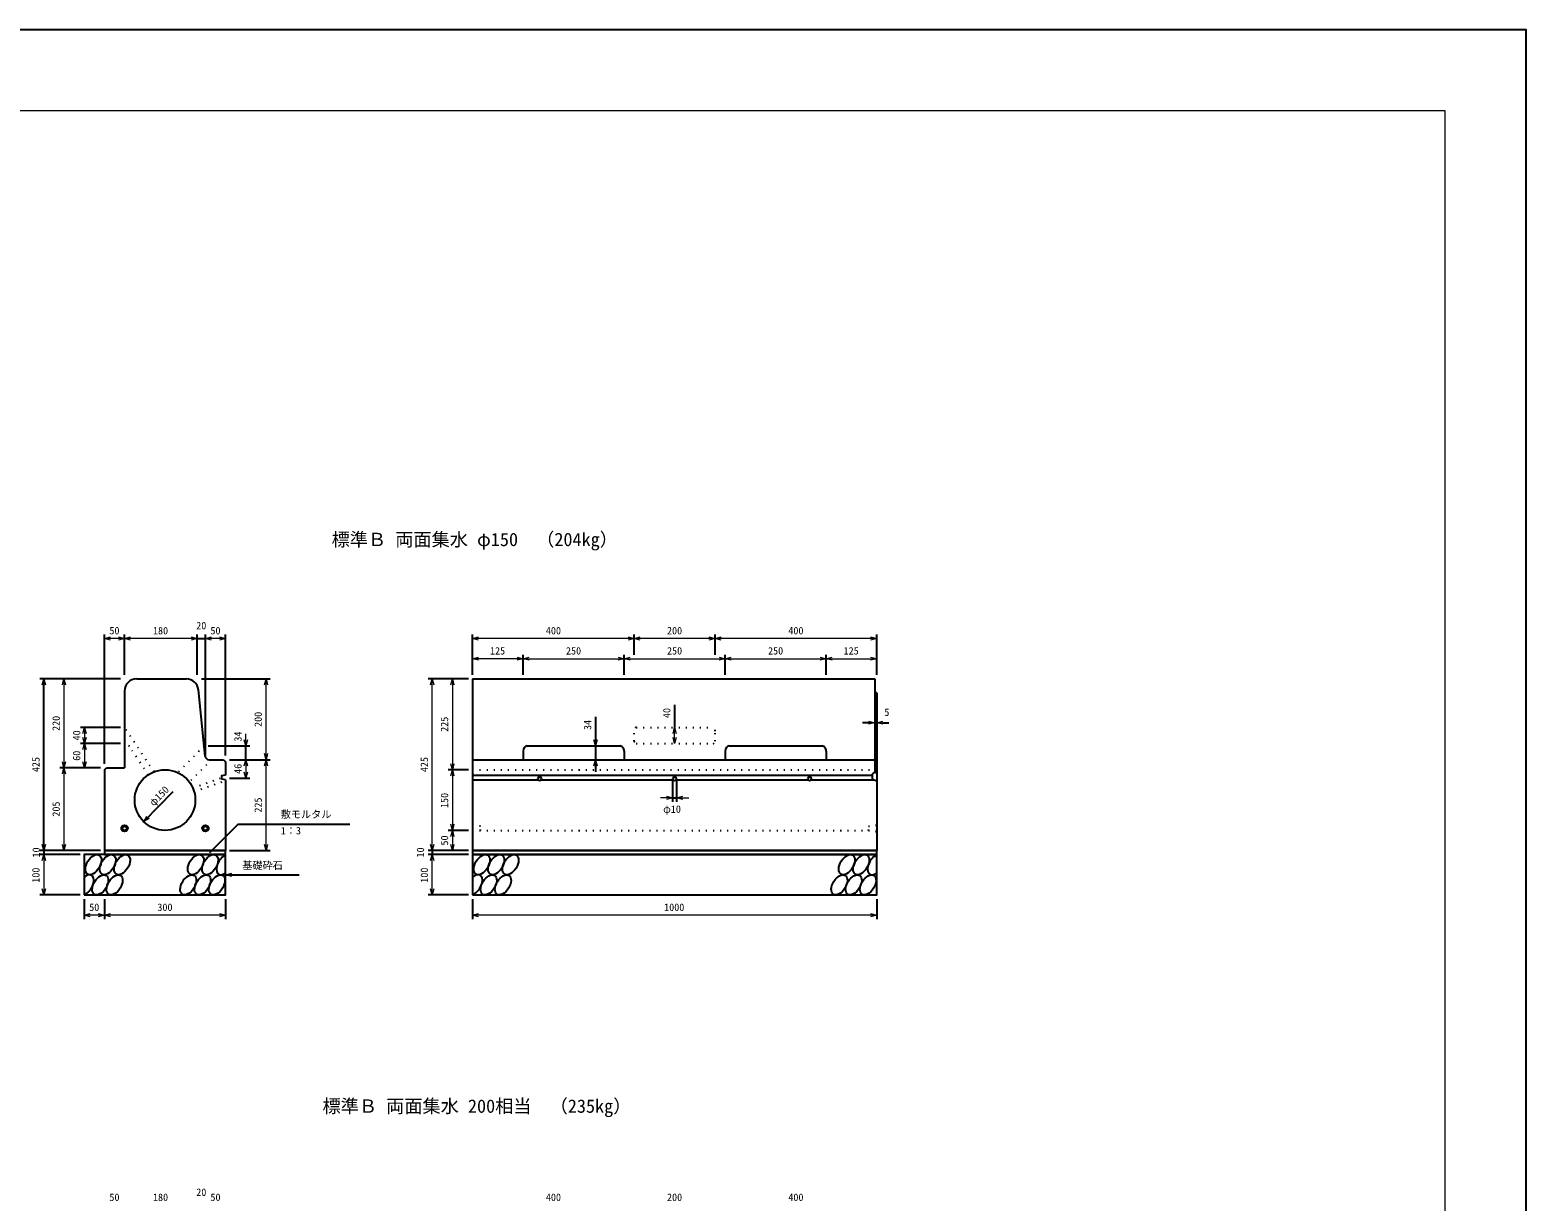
# Model space of a CAD drawing. Units: millimetres, scale not verified. Extents: x -4200 to 4200, y -2970 to 2970.
# Drawn here: x 498 to 4200, y 70 to 2970 of the extents above; entities that cross this region are included whole.
import ezdxf
from ezdxf.enums import TextEntityAlignment as Align

# ---------------------------------------------------------------- set-up
doc = ezdxf.new("R2010")
doc.units = ezdxf.units.MM
doc.header["$LTSCALE"] = 10
doc.linetypes.add('DOTTED', pattern=[1.75, 0.25, -1.5])
for name, color, linetype, lineweight in [('0-0_DIM', 7, 'Continuous', 13), ('0-1_Defpoints', 5, 'Continuous', 25), ('0-2_HATCH', 6, 'Continuous', 25), ('0-5_OUTLINE', 3, 'Continuous', 25), ('0-6_OUTLINE2', 4, 'DOTTED', 25), ('0-7_TXT', 7, 'Continuous', 25), ('0-8_WAKU', 3, 'Continuous', 13)]:
    doc.layers.add(name, color=color, linetype=linetype, lineweight=lineweight)
doc.styles.add('ＭＳ ゴシック', font='')
doc.styles.get('ＭＳ ゴシック').set_extended_font_data('MS Gothic')

msp = doc.modelspace()

# ---------------------------------------------------------------- linework, layer by layer
at = {"layer": '0-0_DIM', "lineweight": 25}
for p, q in [((682, 1153), (682, 1473)), ((732, 1373), (732, 1473)), ((912, 1373), (912, 1473)), ((912, 1463), (932, 1463)), ((932, 1173), (932, 1473)), ((982, 1173), (982, 1473)), ((1593.11, 1373), (1593.11, 1473)), ((1993.11, 1423), (1993.11, 1473)), ((2193.11, 1423), (2193.11, 1473)), ((2593.11, 1373), (2593.11, 1473)), ((1718.11, 1373), (1718.11, 1423)), ((1968.11, 1373), (1968.11, 1423)), ((2218.11, 1373), (2218.11, 1423)), ((2468.11, 1373), (2468.11, 1423)), ((722, 1363), (522, 1363)), ((532, 938), (532, 1363)), ((922, 1363), (1092, 1363)), ((1583.11, 1363), (1483.11, 1363)), ((2093.11, 1298.56), (2093.11, 1243)), ((1897.17, 1269.18), (1897.17, 1197)), ((722, 1243), (622.81, 1243)), ((2573.11, 1254.53), (2558.11, 1254.53)), ((2588.11, 1254.53), (2593.11, 1254.53)), ((2608.11, 1254.53), (2623.11, 1254.53)), ((722, 1203), (622.81, 1203)), ((938.6, 1197), (1042, 1197)), ((1032, 1163), (1032, 1197)), ((1897.17, 1197), (1897.17, 1163)), ((992, 1163), (1092, 1163)), ((1897.17, 1163), (1897.17, 1133)), ((672, 1143), (572, 1143)), ((992, 1117), (1042, 1117)), ((1583.11, 1138), (1533.11, 1138)), ((2088.11, 1111), (2088.11, 1058.37)), ((2098.11, 1111), (2098.11, 1058.37)), ((851.71, 1082.98), (779.32, 1009.61)), ((2088.11, 1068.37), (2098.11, 1068.37)), ((1013.11, 1003.55), (941.88, 932.31)), ((1013.11, 1003.55), (1289.26, 1003.55)), ((1583.11, 988), (1533.11, 988)), ((672, 938), (522, 938)), ((622, 928), (522, 928)), ((532, 938), (532, 928)), ((992, 938), (1092, 938)), ((1583.11, 938), (1483.11, 938)), ((1583.11, 928), (1483.11, 928)), ((1493.11, 938), (1493.11, 928)), ((1503.11, 938), (1503.11, 938)), ((1503.11, 928), (1503.11, 928)), ((982, 878), (1164.38, 878)), ((622, 828), (522, 828)), ((632, 818), (632, 768)), ((682, 818), (682, 768)), ((982, 818), (982, 768)), ((1583.11, 828), (1483.11, 828)), ((1593.11, 818), (1593.11, 768)), ((2593.11, 818), (2593.11, 768))]:
    msp.add_line(p, q, dxfattribs=at)
at = {"layer": '0-0_DIM'}
for p, q in [((732, 1463), (682, 1463)), ((912, 1463), (732, 1463)), ((982, 1463), (932, 1463)), ((1993.11, 1463), (1593.11, 1463)), ((2193.11, 1463), (1993.11, 1463)), ((2593.11, 1463), (2193.11, 1463)), ((1718.11, 1413), (1593.11, 1413)), ((1718.11, 1413), (1968.11, 1413)), ((1968.11, 1413), (2218.11, 1413)), ((2218.11, 1413), (2468.11, 1413)), ((2468.11, 1413), (2593.11, 1413)), ((582, 1363), (582, 1143)), ((1082, 1163), (1082, 1363)), ((1493.11, 938), (1493.11, 1363)), ((1543.11, 1363), (1543.11, 1138)), ((632.81, 1243), (632.81, 1203)), ((1032, 1197), (1032, 1227)), ((2093.11, 1203), (2093.11, 1243)), ((2588.11, 1254.53), (2573.11, 1254.53)), ((2593.11, 1254.53), (2608.11, 1254.53)), ((632.81, 1203), (632.81, 1143)), ((1032, 1163), (1032, 1117)), ((1082, 938), (1082, 1163)), ((582, 1143), (582, 938)), ((1543.11, 1138), (1543.11, 988)), ((2088.11, 1068.37), (2058.11, 1068.37)), ((2098.11, 1068.37), (2128.11, 1068.37)), ((1543.11, 988), (1543.11, 938)), ((532, 928), (532, 828)), ((1493.11, 828), (1493.11, 928)), ((682, 778), (632, 778)), ((982, 778), (682, 778)), ((2593.11, 778), (1593.11, 778))]:
    msp.add_line(p, q, dxfattribs=at)
for points in [[(697, 1458.98), (682, 1463), (697, 1467.02)], [(717, 1467.02), (732, 1463), (717, 1458.98)], [(747, 1458.98), (732, 1463), (747, 1467.02)], [(897, 1467.02), (912, 1463), (897, 1458.98)], [(897, 1467.02), (912, 1463), (897, 1458.98)], [(947, 1458.98), (932, 1463), (947, 1467.02)], [(947, 1458.98), (932, 1463), (947, 1467.02)], [(967, 1467.02), (982, 1463), (967, 1458.98)], [(1608.11, 1458.98), (1593.11, 1463), (1608.11, 1467.02)], [(1978.11, 1467.02), (1993.11, 1463), (1978.11, 1458.98)], [(2008.11, 1458.98), (1993.11, 1463), (2008.11, 1467.02)], [(2178.11, 1467.02), (2193.11, 1463), (2178.11, 1458.98)], [(2208.11, 1458.98), (2193.11, 1463), (2208.11, 1467.02)], [(2578.11, 1467.02), (2593.11, 1463), (2578.11, 1458.98)], [(1608.11, 1408.98), (1593.11, 1413), (1608.11, 1417.02)], [(1703.11, 1417.02), (1718.11, 1413), (1703.11, 1408.98)], [(1733.11, 1408.98), (1718.11, 1413), (1733.11, 1417.02)], [(1953.11, 1417.02), (1968.11, 1413), (1953.11, 1408.98)], [(1983.11, 1408.98), (1968.11, 1413), (1983.11, 1417.02)], [(2203.11, 1417.02), (2218.11, 1413), (2203.11, 1408.98)], [(2233.11, 1408.98), (2218.11, 1413), (2233.11, 1417.02)], [(2453.11, 1417.02), (2468.11, 1413), (2453.11, 1408.98)], [(2483.11, 1408.98), (2468.11, 1413), (2483.11, 1417.02)], [(2578.11, 1417.02), (2593.11, 1413), (2578.11, 1408.98)], [(527.98, 1348), (532, 1363), (536.01, 1348)], [(577.98, 1348), (582, 1363), (586.01, 1348)], [(1077.98, 1348), (1082, 1363), (1086.01, 1348)], [(1489.1, 1348), (1493.11, 1363), (1497.13, 1348)], [(1539.1, 1348), (1543.11, 1363), (1547.13, 1348)], [(628.79, 1228), (632.81, 1243), (636.83, 1228)], [(2089.1, 1228), (2093.11, 1243), (2097.13, 1228)], [(2573.11, 1258.55), (2588.11, 1254.53), (2573.11, 1250.51)], [(2608.11, 1250.51), (2593.11, 1254.53), (2608.11, 1258.55)], [(636.83, 1218), (632.81, 1203), (628.79, 1218)], [(628.79, 1188), (632.81, 1203), (636.83, 1188)], [(1036.01, 1212), (1032, 1197), (1027.98, 1212)], [(1901.19, 1212), (1897.17, 1197), (1893.15, 1212)], [(2097.13, 1218), (2093.11, 1203), (2089.1, 1218)], [(586.01, 1158), (582, 1143), (577.98, 1158)], [(636.83, 1158), (632.81, 1143), (628.79, 1158)], [(1027.98, 1148), (1032, 1163), (1036.01, 1148)], [(1027.98, 1148), (1032, 1163), (1036.01, 1148)], [(1086.01, 1178), (1082, 1163), (1077.98, 1178)], [(1077.98, 1148), (1082, 1163), (1086.01, 1148)], [(1547.13, 1153), (1543.11, 1138), (1539.1, 1153)], [(1893.15, 1148), (1897.17, 1163), (1901.19, 1148)], [(577.98, 1128), (582, 1143), (586.01, 1128)], [(1036.01, 1132), (1032, 1117), (1027.98, 1132)], [(1539.1, 1123), (1543.11, 1138), (1547.13, 1123)], [(2073.11, 1072.39), (2088.11, 1068.37), (2073.11, 1064.35)], [(2113.11, 1064.35), (2098.11, 1068.37), (2113.11, 1072.39)], [(792.72, 1017.46), (779.32, 1009.61), (786.99, 1023.11)], [(1547.13, 1003), (1543.11, 988), (1539.1, 1003)], [(1539.1, 973), (1543.11, 988), (1547.13, 973)], [(536.01, 953), (532, 938), (527.98, 953)], [(536.01, 953), (532, 938), (527.98, 953)], [(527.98, 913), (532, 928), (536.01, 913)], [(527.98, 913), (532, 928), (536.01, 913)], [(586.01, 953), (582, 938), (577.98, 953)], [(1086.01, 953), (1082, 938), (1077.98, 953)], [(1497.13, 953), (1493.11, 938), (1489.1, 953)], [(1497.13, 953), (1493.11, 938), (1489.1, 953)], [(1489.1, 913), (1493.11, 928), (1497.13, 913)], [(1489.1, 913), (1493.11, 928), (1497.13, 913)], [(1547.13, 953), (1543.11, 938), (1539.1, 953)], [(997, 873.98), (982, 878), (997, 882.02)], [(536.01, 843), (532, 828), (527.98, 843)], [(1497.13, 843), (1493.11, 828), (1489.1, 843)], [(647, 773.98), (632, 778), (647, 782.02)], [(667, 782.02), (682, 778), (667, 773.98)], [(697, 773.98), (682, 778), (697, 782.02)], [(967, 782.02), (982, 778), (967, 773.98)], [(1608.11, 773.98), (1593.11, 778), (1608.11, 782.02)], [(2578.11, 782.02), (2593.11, 778), (2578.11, 773.98)]]:
    msp.add_lwpolyline(points, dxfattribs=at)
at = {"layer": '0-1_Defpoints'}
msp.add_lwpolyline([(-4200, -2970), (4200, -2970), (4200, 2970), (-4200, 2970)], close=True, dxfattribs=at)
at = {"layer": '0-2_HATCH'}
for centre in [(654.89, 903), (690.36, 903), (725.84, 903), (908.04, 903), (943.52, 903), (1616.01, 903), (1651.48, 903), (1686.96, 903), (2519.16, 903), (2554.64, 903), (671.77, 853), (707.25, 853), (889.45, 853), (924.93, 853), (960.4, 853), (1632.89, 853), (1668.36, 853), (2500.57, 853), (2536.04, 853), (2571.52, 853)]:
    msp.add_ellipse(centre, major_axis=(14.54, 23.54), ratio=0.5792, dxfattribs=at)
for centre, start_param, end_param in [((979, 903), 0.6666252, 4.1103269), ((2590.11, 903), 0.6666252, 4.1103269), ((636.29, 853), 3.7419964, 7.318141), ((1597.41, 853), 3.7419964, 7.318141)]:
    msp.add_ellipse(centre, major_axis=(14.54, 23.54), ratio=0.5792, start_param=start_param, end_param=end_param, dxfattribs=at)
at = {"layer": '0-5_OUTLINE'}
for p, q in [((732, 1333), (732, 1143)), ((762, 1363), (884.85, 1363)), ((931.1, 1172), (914.7, 1335.98)), ((1593.11, 1363), (2588.11, 1363)), ((1593.11, 1363), (1593.11, 938)), ((2588.11, 1363), (2588.11, 1133)), ((2588.11, 1333), (2593.11, 1328)), ((2593.11, 1328), (2593.11, 938)), ((1728.11, 1197), (1958.11, 1197)), ((2228.11, 1197), (2458.11, 1197)), ((941.05, 1163), (977, 1163)), ((977, 1163), (982, 1158)), ((982, 1158), (982, 1125)), ((1593.11, 1163), (2588.11, 1163)), ((1718.11, 1184.05), (1718.11, 1163)), ((1968.11, 1184.05), (1968.11, 1163)), ((2218.11, 1184.05), (2218.11, 1163)), ((2468.11, 1184.05), (2468.11, 1163)), ((682, 1138), (687, 1143)), ((682, 1138), (682, 938)), ((687, 1143), (732, 1143)), ((982, 1113), (972, 1115)), ((982, 1113), (982, 938)), ((1593.11, 1125), (2583.11, 1125)), ((1593.11, 1113), (1755.82, 1113)), ((1762.41, 1113), (2089.82, 1113)), ((2096.41, 1113), (2423.82, 1113)), ((2430.41, 1113), (2587.94, 1113)), ((2588.11, 1133), (2583.11, 1128)), ((2583.11, 1115), (2583.11, 1128)), ((2583.11, 1115), (2593.11, 1110.86)), ((2588.11, 1133), (2593.11, 1128)), ((682, 938), (982, 938)), ((1593.11, 938), (2593.11, 938))]:
    msp.add_line(p, q, dxfattribs=at)
msp.add_lwpolyline([(982, 1125), (972, 1123), (972, 1115)], dxfattribs=at)
for points in [[(632, 828), (982, 828), (982, 928), (632, 928)], [(682, 928), (982, 928), (982, 938), (682, 938)], [(1593.11, 928), (2593.11, 928), (2593.11, 938), (1593.11, 938)], [(1593.11, 828), (2593.11, 828), (2593.11, 928), (1593.11, 928)]]:
    msp.add_lwpolyline(points, close=True, dxfattribs=at)
for centre, radius in [((832, 1063), 75), ((732, 993), 8), ((932, 993), 8), ((732, 993), 5), ((932, 993), 5)]:
    msp.add_circle(centre, radius, dxfattribs=at)
for centre, radius, start, end in [((762, 1333), 30, 90, 180), ((884.85, 1333), 30, 5.71059, 90), ((941.05, 1173), 10, 185.71059, 270)]:
    msp.add_arc(centre, radius, start, end, dxfattribs=at)
for centre, major_axis, ratio, start_param, end_param in [((1728.11, 1184.05), (0, -12.95), 0.772154, 3.1415927, 4.712389), ((1958.11, 1184.05), (0, -12.95), 0.772154, 1.5707963, 3.1415927), ((2228.11, 1184.05), (0, -12.95), 0.772154, 3.1415927, 4.712389), ((2458.11, 1184.05), (0, -12.95), 0.772154, 1.5707963, 3.1415927), ((1759.11, 1117), (5, 0), 0.342826, 6.2831853, 9.424778), ((1759.11, 1117), (0, -5.31), 0.940887, 4.712389, 7.8539816), ((2093.11, 1117), (5, 0), 0.342826, 6.2831853, 9.424778), ((2093.11, 1117), (0, -5.31), 0.940887, 4.712389, 7.8539816), ((2427.11, 1117), (5, 0), 0.342826, 6.2831853, 9.424778), ((2427.11, 1117), (0, -5.31), 0.940887, 4.712389, 7.8539816)]:
    msp.add_ellipse(centre, major_axis=major_axis, ratio=ratio, start_param=start_param, end_param=end_param, dxfattribs=at)
at = {"layer": '0-6_OUTLINE2'}
for p, q in [((804.88, 1132.93), (732, 1243)), ((804.88, 1132.93), (732, 1243)), ((804.88, 1132.93), (732, 1243)), ((1993.11, 1208.77), (1993.11, 1233.94)), ((1998.11, 1243), (2188.11, 1243)), ((2193.11, 1208.77), (2193.11, 1233.94)), ((928.6, 1197), (863.72, 1130.96)), ((1998.11, 1203), (2188.11, 1203)), ((947, 1163), (892.41, 1107.44)), ((900.71, 1093.05), (972, 1118.71)), ((904.1, 1083.64), (982, 1111.68)), ((1593.11, 1138), (2593.11, 1138)), ((1613.11, 998), (1593.11, 1001)), ((2573.11, 998), (2593.11, 1001)), ((1593.11, 988), (2593.11, 988)), ((1613.11, 988), (1593.11, 985)), ((1613.11, 988), (1613.11, 998)), ((2573.11, 988), (2573.11, 998)), ((2573.11, 988), (2593.11, 985))]:
    msp.add_line(p, q, dxfattribs=at)
msp.add_lwpolyline([(790.59, 1125.53), (743.81, 1196.18), (732, 1203)], dxfattribs=at)
for centre, major_axis, ratio, start_param, end_param in [((1998.11, 1233.94), (0, 9.06), 0.552098, 6.2831853, 7.8539816), ((2188.11, 1233.94), (0, 9.06), 0.552098, 4.712389, 6.2831853), ((1998.11, 1208.77), (0, -5.77), 0.866025, 4.712389, 6.2831853), ((2188.11, 1208.77), (0, -5.77), 0.866025, 6.2831853, 7.8539816)]:
    msp.add_ellipse(centre, major_axis=major_axis, ratio=ratio, start_param=start_param, end_param=end_param, dxfattribs=at)
at = {"layer": '0-8_WAKU'}
msp.add_lwpolyline([(-4000, -2770), (4000, -2770), (4000, 2770), (-4000, 2770)], close=True, dxfattribs=at)

# ---------------------------------------------------------------- texts
at = {"layer": '0-0_DIM', "style": 'ＭＳ ゴシック'}
for s, p in [('50', (694.43, 1467.87)), ('180', (802.29, 1467.87)), ('20', (909.37, 1480.37)), ('50', (944.43, 1467.87)), ('400', (1774.49, 1467.87)), ('200', (2074.24, 1467.87)), ('400', (2374.49, 1467.87)), ('125', (1636.23, 1417.87)), ('250', (1824.24, 1417.87)), ('250', (2074.24, 1417.87)), ('250', (2324.24, 1417.87)), ('125', (2511.23, 1417.87)), ('5', (2612.09, 1265.84)), ('敷モルタル', (1118.65, 1012.91)), ('φ10', (2064.72, 1025.86)), ('1：3', (1118.65, 972.57)), ('基礎砕石', (1023.41, 886.58)), ('50', (644.43, 782.87)), ('300', (813.18, 782.87)), ('1000', (2067.16, 782.87)), ('50', (694.43, 64.82)), ('180', (802.29, 64.82)), ('20', (909.37, 77.32)), ('50', (944.43, 64.82)), ('400', (1774.49, 64.82)), ('200', (2074.24, 64.82)), ('400', (2374.49, 64.82))]:
    msp.add_text(s, height=18.33, dxfattribs=at).set_placement(p, align=Align.BOTTOM_LEFT)
for s, rotation, p in [('220', 90, (577.12, 1234.12)), ('200', 90, (1077.12, 1244.12)), ('225', 90, (1538.24, 1231.94)), ('34', 90, (1892.3, 1236.58)), ('40', 90, (2088.24, 1266.09)), ('40', 90, (627.94, 1210.62)), ('34', 90, (1027.12, 1207.78)), ('425', 90, (527.12, 1132.19)), ('60', 90, (627.94, 1160.24)), ('46', 90, (1027.12, 1127.88)), ('425', 90, (1488.24, 1132.19)), ('φ150', 45.384, (807.92, 1042.82)), ('150', 90, (1538.24, 1043.3)), ('205', 90, (577.12, 1021.94)), ('225', 90, (1077.12, 1031.94)), ('50', 90, (1538.24, 950.43)), ('10', 90, (528.01, 920.82)), ('10', 90, (1478.63, 920.82)), ('100', 90, (527.12, 858.3)), ('100', 90, (1488.24, 858.3))]:
    msp.add_text(s, height=18.33, rotation=rotation, dxfattribs=at).set_placement(p, align=Align.BOTTOM_LEFT)
at = {"layer": '0-7_TXT', "style": 'ＭＳ ゴシック'}
for s, p in [(' 標準Ｂ 両面集水 φ150  （204kg）', (1221.86, 1681.89)), (' 標準Ｂ 両面集水 200相当  （235kg）', (1199.36, 278.83))]:
    msp.add_text(s, height=32.99, dxfattribs=at).set_placement(p, align=Align.BOTTOM_LEFT)

doc.saveas('drawing.dxf')
